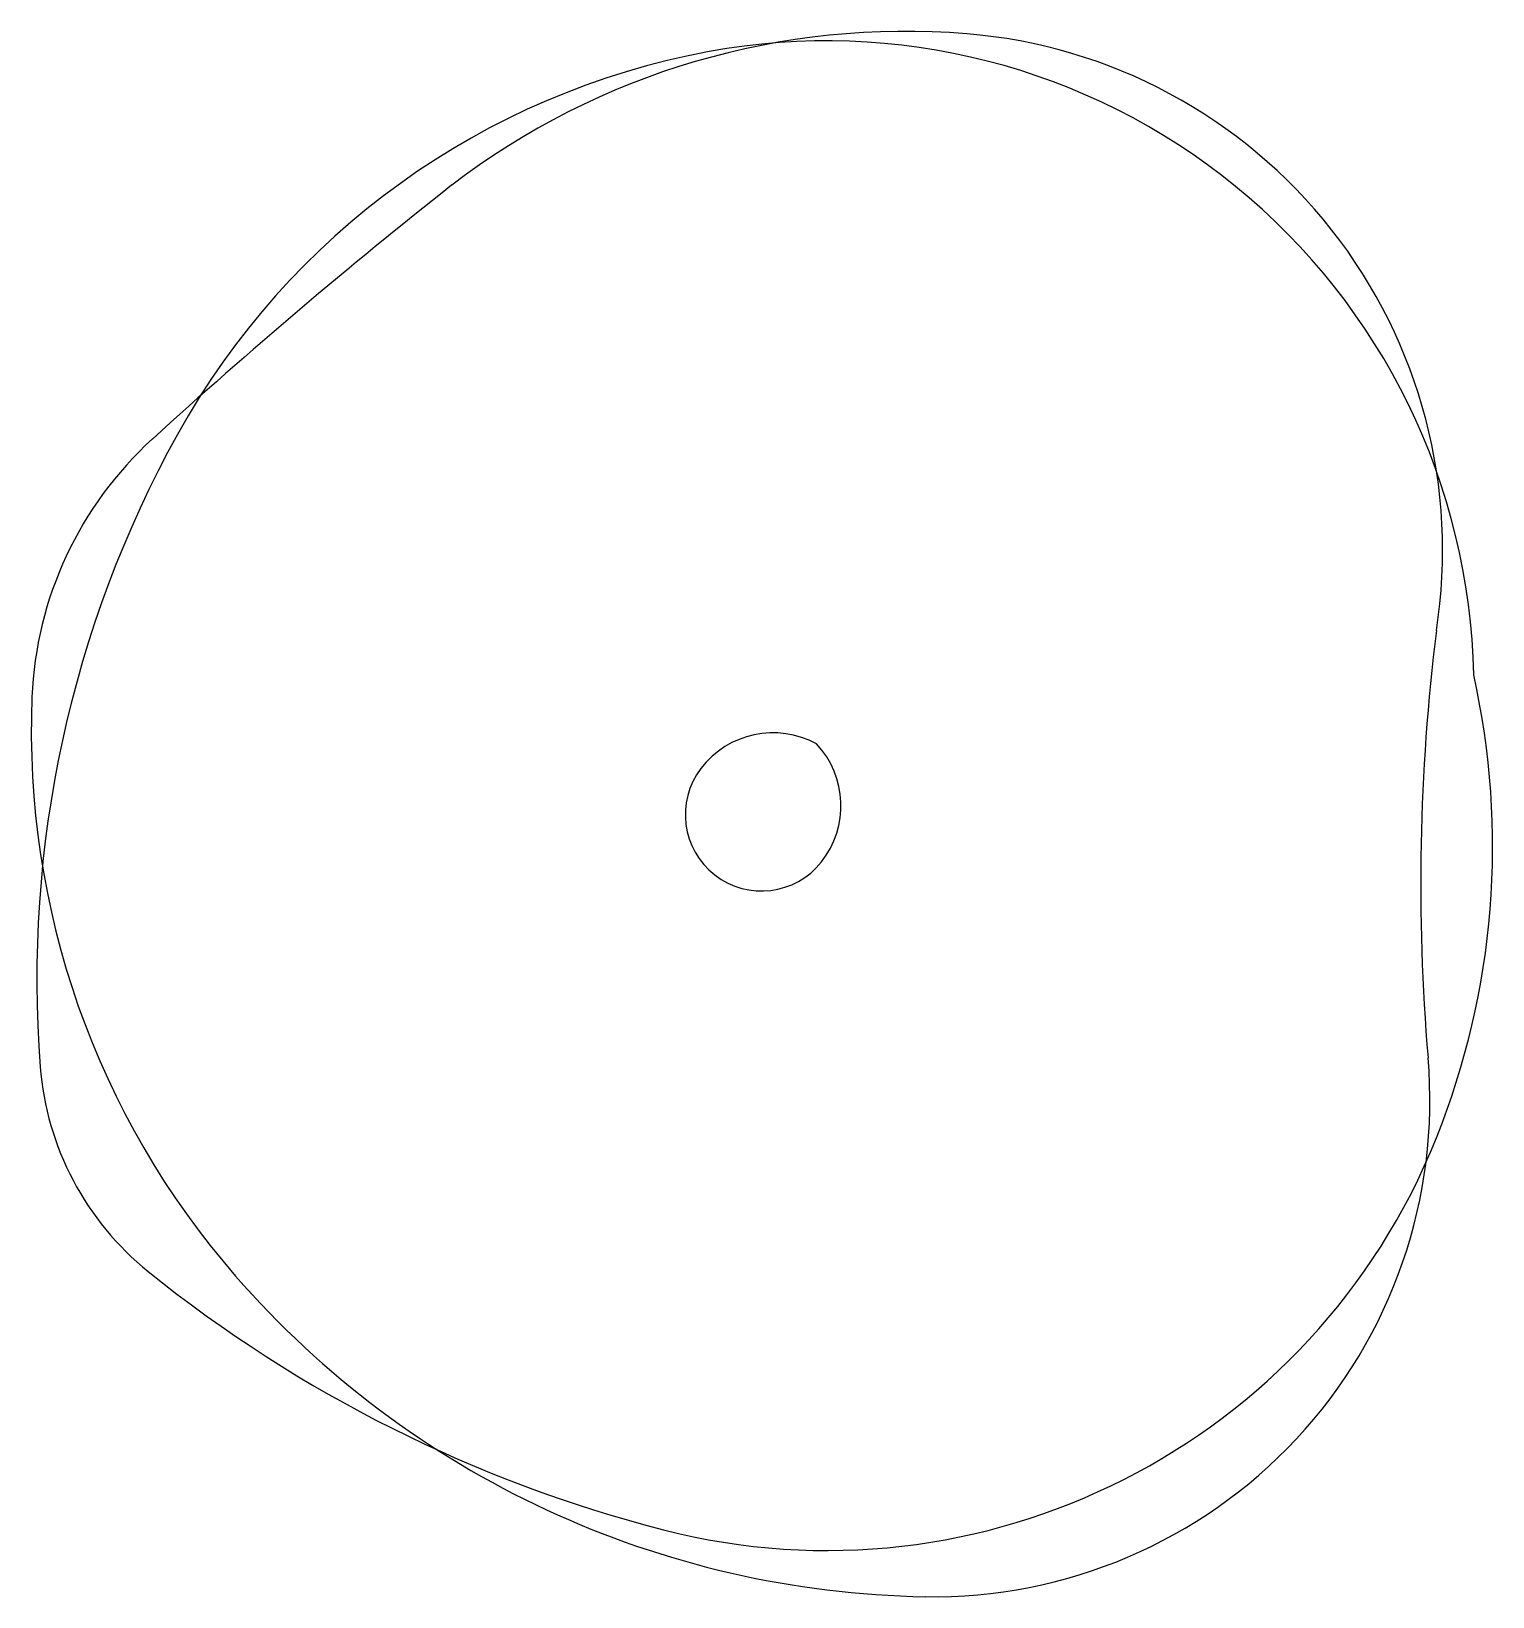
# Model space of a CAD drawing. Extents: x -1.6 to 1.48, y -1.6 to 1.7.
import ezdxf

# ---------------------------------------------------------------- set-up
doc = ezdxf.new("R2010")
doc.units = 0
doc.header["$LTSCALE"] = 1.25
doc.layers.get('0').update_dxf_attribs({"linetype": 'CONTINUOUS'})

msp = doc.modelspace()

# ---------------------------------------------------------------- linework, layer by layer
at = {"color": 0}
for centre, radius, start, end in [((0.2437, 0.1268), 1.5754, 85.3103, 127.4297), ((0.2832, 0.608), 1.0927, 351.1087, 85.3103), ((0.1228, 0.0692), 1.6172, 100.4555, 151.0425), ((0.077, 0.3173), 1.3648, 1.1676, 100.4555), ((6.6606, -7.9565), 11.8959, 128.30978, 132.29593), ((-0.8209, 0.2668), 0.7786, 132.2959, 177.6877), ((0.7824, -0.2958), 2.371, 151.0425, 184.4792), ((5.6504, -0.095), 4.3208, 172.9001, 184.8756), ((-0.1718, -0.0159), 1.6532, 338.1526, 12.6145), ((0.1496, 0.2276), 1.7499, 177.6877, 221.0767), ((-0.0362, 0.0322), 0.191, 61.2791, 142.6793), ((-0.084, 0.0693), 0.1911, 321.6826, 43.0427), ((-0.0603, 0.0505), 0.1608, 142.6793, 321.6826), ((-0.9671, -0.4328), 0.6162, 184.4792, 231.1587), ((0.302, -0.5512), 1.0471, 269.0752, 4.8756), ((0.0773, -0.1157), 1.385, 255.6085, 338.1526), ((0.4463, 1.3224), 2.8697, 231.1587, 255.6085), ((0.3169, 0.3733), 1.9718, 221.0767, 269.0752)]:
    msp.add_arc(centre, radius, start, end, dxfattribs=at)

doc.saveas('drawing.dxf')
